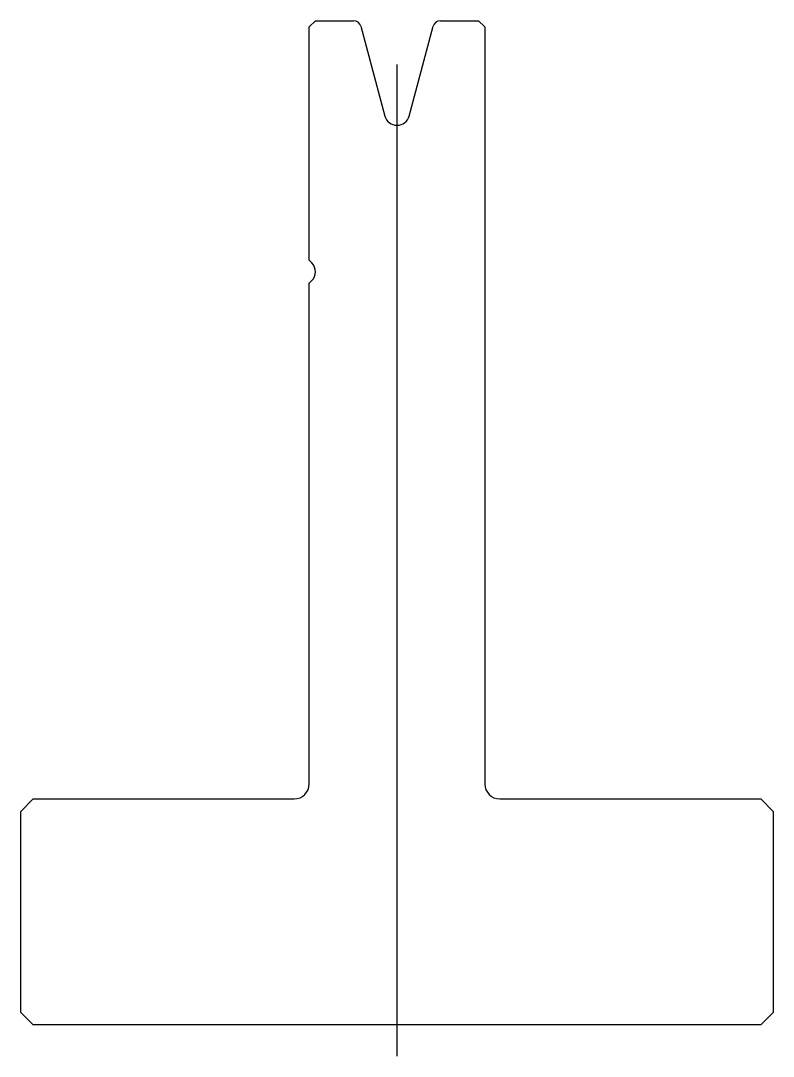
# Model space of a CAD drawing. Header units: metres. Extents: x -31.8 to 28.2, y -42.2 to 40.3.
import ezdxf

# ---------------------------------------------------------------- set-up
doc = ezdxf.new("R2010")
doc.units = ezdxf.units.M

msp = doc.modelspace()

# ---------------------------------------------------------------- linework, layer by layer
for p, q in [((-8.337942, 40.274425), (-8.837942, 39.774425)), ((-8.837942, 21.188638), (-8.837942, 39.774425)), ((-8.337942, 40.274425), (-5.298338, 40.274425)), ((-4.718783, 39.829716), (-2.803868, 32.683157)), ((-0.872016, 32.683157), (1.042898, 39.829716)), ((1.622454, 40.274425), (4.662058, 40.274425)), ((5.162058, 39.774425), (4.662058, 40.274425)), ((5.162058, 39.774425), (5.162058, -20.525575)), ((-1.837942, -42.225575), (-1.837942, 36.784467)), ((-8.837942, 21.188638), (-8.630835, 20.981532)), ((-8.630835, 19.567318), (-8.837942, 19.360211)), ((-8.837942, -20.525575), (-8.837942, 19.360211)), ((-30.837942, -21.725575), (-31.837942, -22.725575)), ((-30.837942, -21.725575), (-10.037942, -21.725575)), ((6.362058, -21.725575), (27.162058, -21.725575)), ((28.162058, -22.725575), (27.162058, -21.725575)), ((-31.837942, -38.725575), (-31.837942, -22.725575)), ((28.162058, -22.725575), (28.162058, -38.725575)), ((-31.837942, -38.725575), (-30.837942, -39.725575)), ((27.162058, -39.725575), (28.162058, -38.725575)), ((27.162058, -39.725575), (-30.837942, -39.725575))]:
    msp.add_line(p, q)
for centre, radius, start, end in [((-5.298338, 39.674425), 0.6, 15, 90), ((1.622454, 39.674425), 0.6, 90, 165), ((-1.837942, 32.941976), 1, 195, 345), ((-9.337942, 20.274425), 1, 315, 45), ((-10.037942, -20.525575), 1.2, 270, 0), ((6.362058, -20.525575), 1.2, 180, 270)]:
    msp.add_arc(centre, radius, start, end)

doc.saveas('drawing.dxf')
